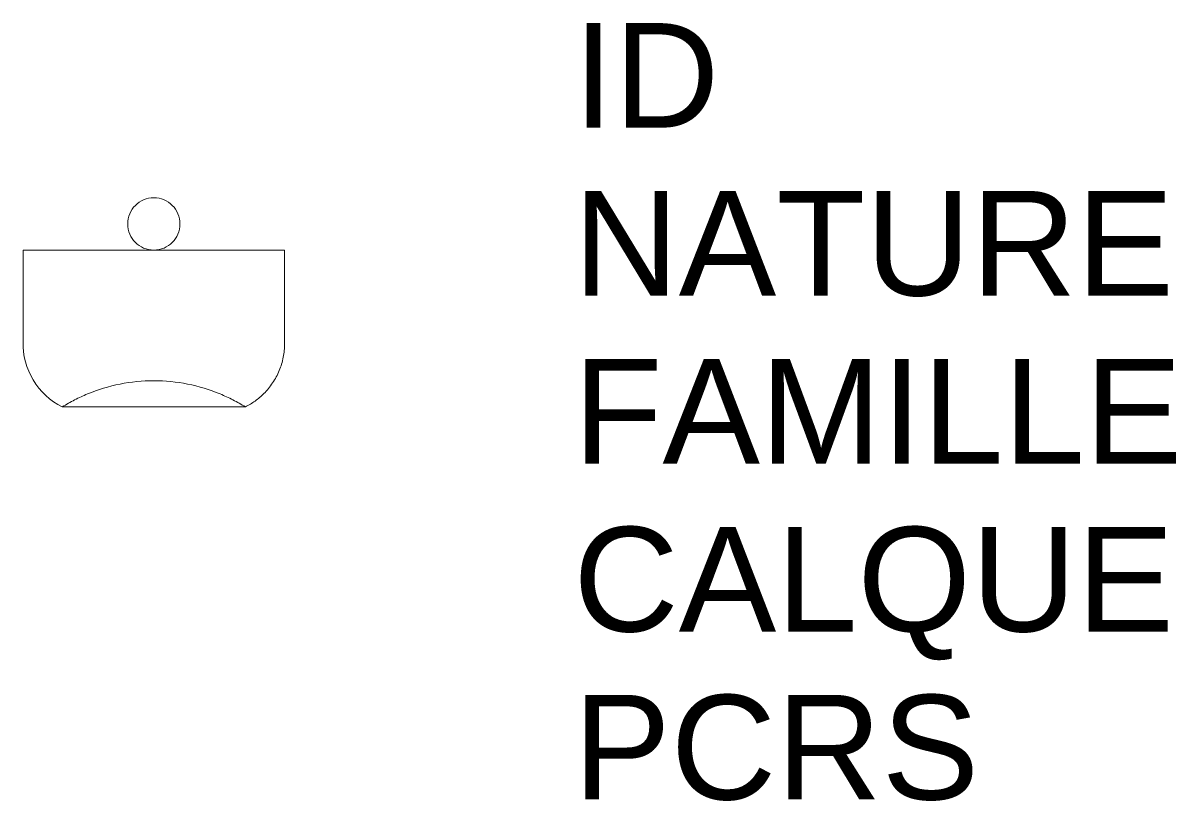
# Model space of a CAD drawing. Header units: metres. Extents: x 3120.99 to 3123.19, y 1760.17 to 1761.65.
import ezdxf

# ---------------------------------------------------------------- set-up
doc = ezdxf.new("R2010")
doc.units = ezdxf.units.M
doc.linetypes.add('Socle_Continu', pattern=[2.5, 2.5, 0])
doc.layers.add('MOBUR_SCS', color=251, linetype='Socle_Continu', lineweight=13)
doc.styles.get("Standard").update_dxf_attribs({"font": 'arial.ttf'})

msp = doc.modelspace()

# ---------------------------------------------------------------- linework, layer by layer
at = {"layer": 'MOBUR_SCS', "linetype": 'Socle_Continu'}
msp.add_lwpolyline([(3120.9887, 1761.0448, 0.291201), (3121.0637, 1760.9198), (3121.4137, 1760.9198, 0.080612), (3121.449, 1760.9452, 0.098491), (3121.4784, 1760.9893, 0.098491), (3121.4887, 1761.0412, 0.006578), (3121.4887, 1761.0448), (3121.4887, 1761.2198), (3120.9887, 1761.2198), (3120.9887, 1761.0448)], format="xyb", dxfattribs=at)
at = {"layer": 'MOBUR_SCS', "linetype": 'Socle_Continu', "extrusion": (0, 0, -1)}
msp.add_lwpolyline([(-3121.0637, 1760.9198, 0.040998), (-3121.1119, 1760.9446, 0.098491), (-3121.2387, 1760.9698, 0.098491), (-3121.3654, 1760.9446, 0.040998), (-3121.4137, 1760.9198, 0.098491)], format="xyb", dxfattribs=at)
at = {"layer": 'MOBUR_SCS', "linetype": 'Socle_Continu'}
msp.add_circle((3121.2387, 1761.2698), 0.05, dxfattribs=at)

# ---------------------------------------------------------------- texts
at = {"layer": 'MOBUR_SCS', "linetype": 'Socle_Continu', "flags": 9}
for tag, p, s in [('ID', (3122.0407, 1761.4541), 'NP_2603'), ('NATURE', (3122.0407, 1761.1328), 'Poubelle rectangulaire'), ('FAMILLE', (3122.0407, 1760.8115), 'Mobilier urbain'), ('CALQUE', (3122.0407, 1760.4902), 'MOBUR_SCS'), ('PCRS', (3122.0407, 1760.1689), 'HabillageSymbole')]:
    msp.add_attdef(tag, p, s, height=0.2, dxfattribs=at)

doc.saveas('drawing.dxf')
